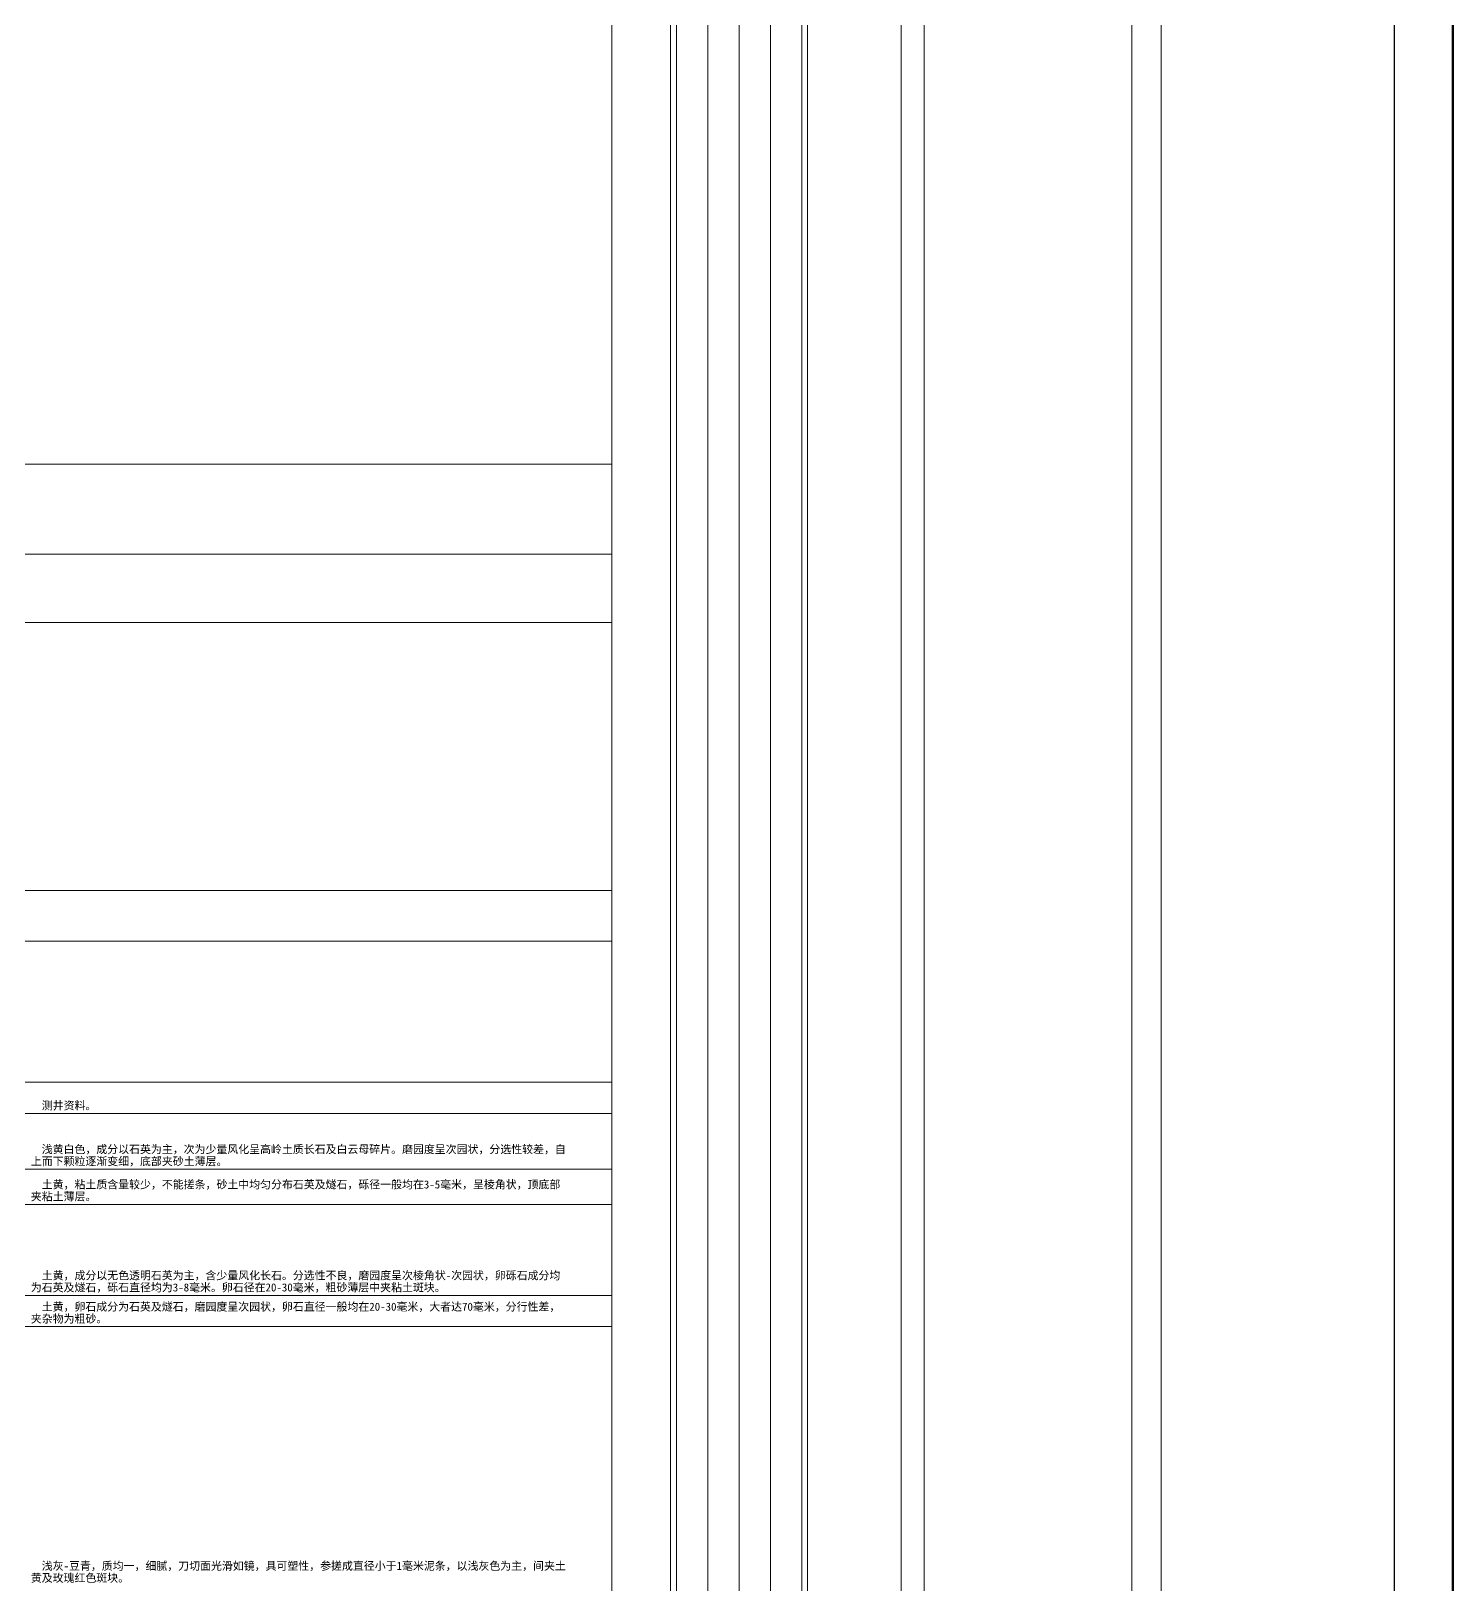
# Model space of a CAD drawing. Header units: inches. Extents: x -27 to 109, y -598 to 26.
# Drawn here: x 36.2 to 108.9, y -208.9 to -129.5 of the extents above; entities that cross this region are included whole.
import ezdxf

# ---------------------------------------------------------------- set-up
doc = ezdxf.new("R2010")
doc.units = ezdxf.units.IN
doc.header["$MEASUREMENT"] = 0
doc.layers.get('0').update_dxf_attribs({"lineweight": 0})
for name, color, linetype, lineweight, true_color in [('自然伽玛', 5, 'Continuous', 0, 0x0000ff), ('自然电位', 1, 'Continuous', 0, 0xff0000), ('视电阻率', 3, 'Continuous', 0, 0x00ff00)]:
    doc.layers.add(name, color=color, linetype=linetype, lineweight=lineweight, true_color=true_color)
doc.styles.add('宋体', font='')
doc.styles.get('宋体').set_extended_font_data('宋体')

msp = doc.modelspace()

# ---------------------------------------------------------------- linework, layer by layer
at = {"lineweight": 100}
msp.add_line((108.882, 26.296), (108.882, -597.842), dxfattribs=at)
at = {"lineweight": 30}
msp.add_line((105.882, 23.296), (105.882, -594.842), dxfattribs=at)
at = {"linetype": 'Continuous', "lineweight": 15}
for p, q in [((65.882, 0.896), (65.882, -567.184)), ((68.882, 0.896), (68.882, -567.184)), ((69.19, 0.896), (69.19, -567.184)), ((69.19, 0.896), (69.19, -567.184)), ((70.79, 0.896), (70.79, -567.184)), ((70.79, 0.896), (70.79, -567.184)), ((72.39, 0.896), (72.39, -567.184)), ((72.39, 0.896), (72.39, -567.184)), ((73.99, 0.896), (73.99, -567.184)), ((73.99, 0.896), (73.99, -567.184)), ((75.59, 0.896), (75.59, -567.184)), ((75.59, 0.896), (75.59, -567.184)), ((75.882, 0.896), (75.882, -567.184)), ((35.882, -151.604), (65.882, -151.604)), ((35.882, -156.204), (65.882, -156.204)), ((35.882, -159.704), (65.882, -159.704)), ((35.882, -173.404), (65.882, -173.404)), ((35.882, -176.004), (65.882, -176.004)), ((35.882, -183.204), (65.882, -183.204)), ((35.882, -184.804), (65.882, -184.804)), ((35.882, -187.654), (65.882, -187.654)), ((35.882, -189.454), (65.882, -189.454)), ((35.882, -194.104), (65.882, -194.104)), ((35.882, -195.704), (65.882, -195.704))]:
    msp.add_line(p, q, dxfattribs=at)
at = {"layer": '自然伽玛', "linetype": 'Continuous', "lineweight": 15}
msp.add_line((105.882, 0.896), (105.882, -567.184), dxfattribs=at)
at = {"layer": '自然电位', "linetype": 'Continuous', "lineweight": 15}
for p, q in [((80.682, 0.896), (80.682, -567.184)), ((93.964, 0.896), (93.964, -567.184))]:
    msp.add_line(p, q, dxfattribs=at)
at = {"layer": '视电阻率', "linetype": 'Continuous', "lineweight": 15}
for p, q in [((81.851, 0.896), (81.851, -567.184)), ((92.466, 0.896), (92.466, -567.184))]:
    msp.add_line(p, q, dxfattribs=at)

# ---------------------------------------------------------------- texts
at = {"style": '宋体'}
for s, p in [('  测井资料。', (36.182, -184.604)), ('  浅黄白色，成分以石英为主，次为少量风化呈高岭土质长石及白云母碎片。磨园度呈次园状，分选性较差，自', (36.182, -186.84)), ('上而下颗粒逐渐变细，底部夹砂土薄层。', (36.182, -187.454)), ('  土黄，粘土质含量较少，不能搓条，砂土中均匀分布石英及燧石，砾径一般均在3-5毫米，呈棱角状，顶底部', (36.182, -188.64)), ('夹粘土薄层。', (36.182, -189.254)), ('  土黄，成分以无色透明石英为主，含少量风化长石。分选性不良，磨园度呈次棱角状-次园状，卵砾石成分均', (36.182, -193.29)), ('为石英及燧石，砾石直径均为3-8毫米。卵石径在20-30毫米，粗砂薄层中夹粘土斑块。', (36.182, -193.904)), ('  土黄，卵石成分为石英及燧石，磨园度呈次园状，卵石直径一般均在20-30毫米，大者达70毫米，分行性差，', (36.182, -194.89)), ('夹杂物为粗砂。', (36.182, -195.504)), ('  浅灰-豆青，质均一，细腻，刀切面光滑如镜，具可塑性，参搓成直径小于1毫米泥条，以浅灰色为主，间夹土', (36.182, -208.14)), ('黄及玫瑰红色斑块。', (36.182, -208.754))]:
    msp.add_text(s, height=0.4092, dxfattribs=at).set_placement(p)

doc.saveas('drawing.dxf')
